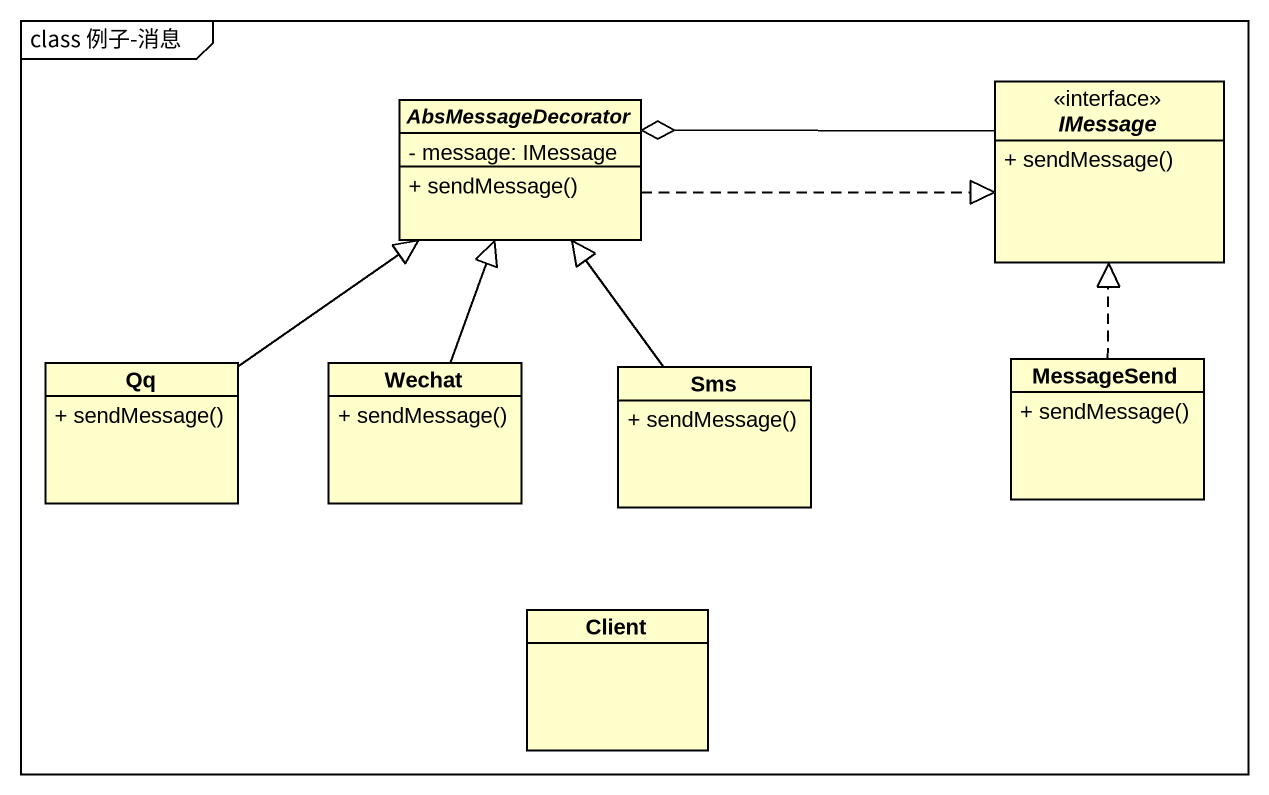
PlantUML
@startuml
mainframe class 例子-消息
hide circle
hide empty members
skinparam classAttributeIconSize 0
abstract class AbsMessageDecorator {
  - message: IMessage
  + sendMessage()
}
interface IMessage {
  + sendMessage()
}
class Qq {
  + sendMessage()
}
class Wechat {
  + sendMessage()
}
class Sms {
  + sendMessage()
}
class MessageSend {
  + sendMessage()
}
class Client
AbsMessageDecorator .right.|> IMessage
IMessage -left-o AbsMessageDecorator
Qq -up-|> AbsMessageDecorator
Wechat -up-|> AbsMessageDecorator
Sms -up-|> AbsMessageDecorator
MessageSend .up.|> IMessage
@enduml
